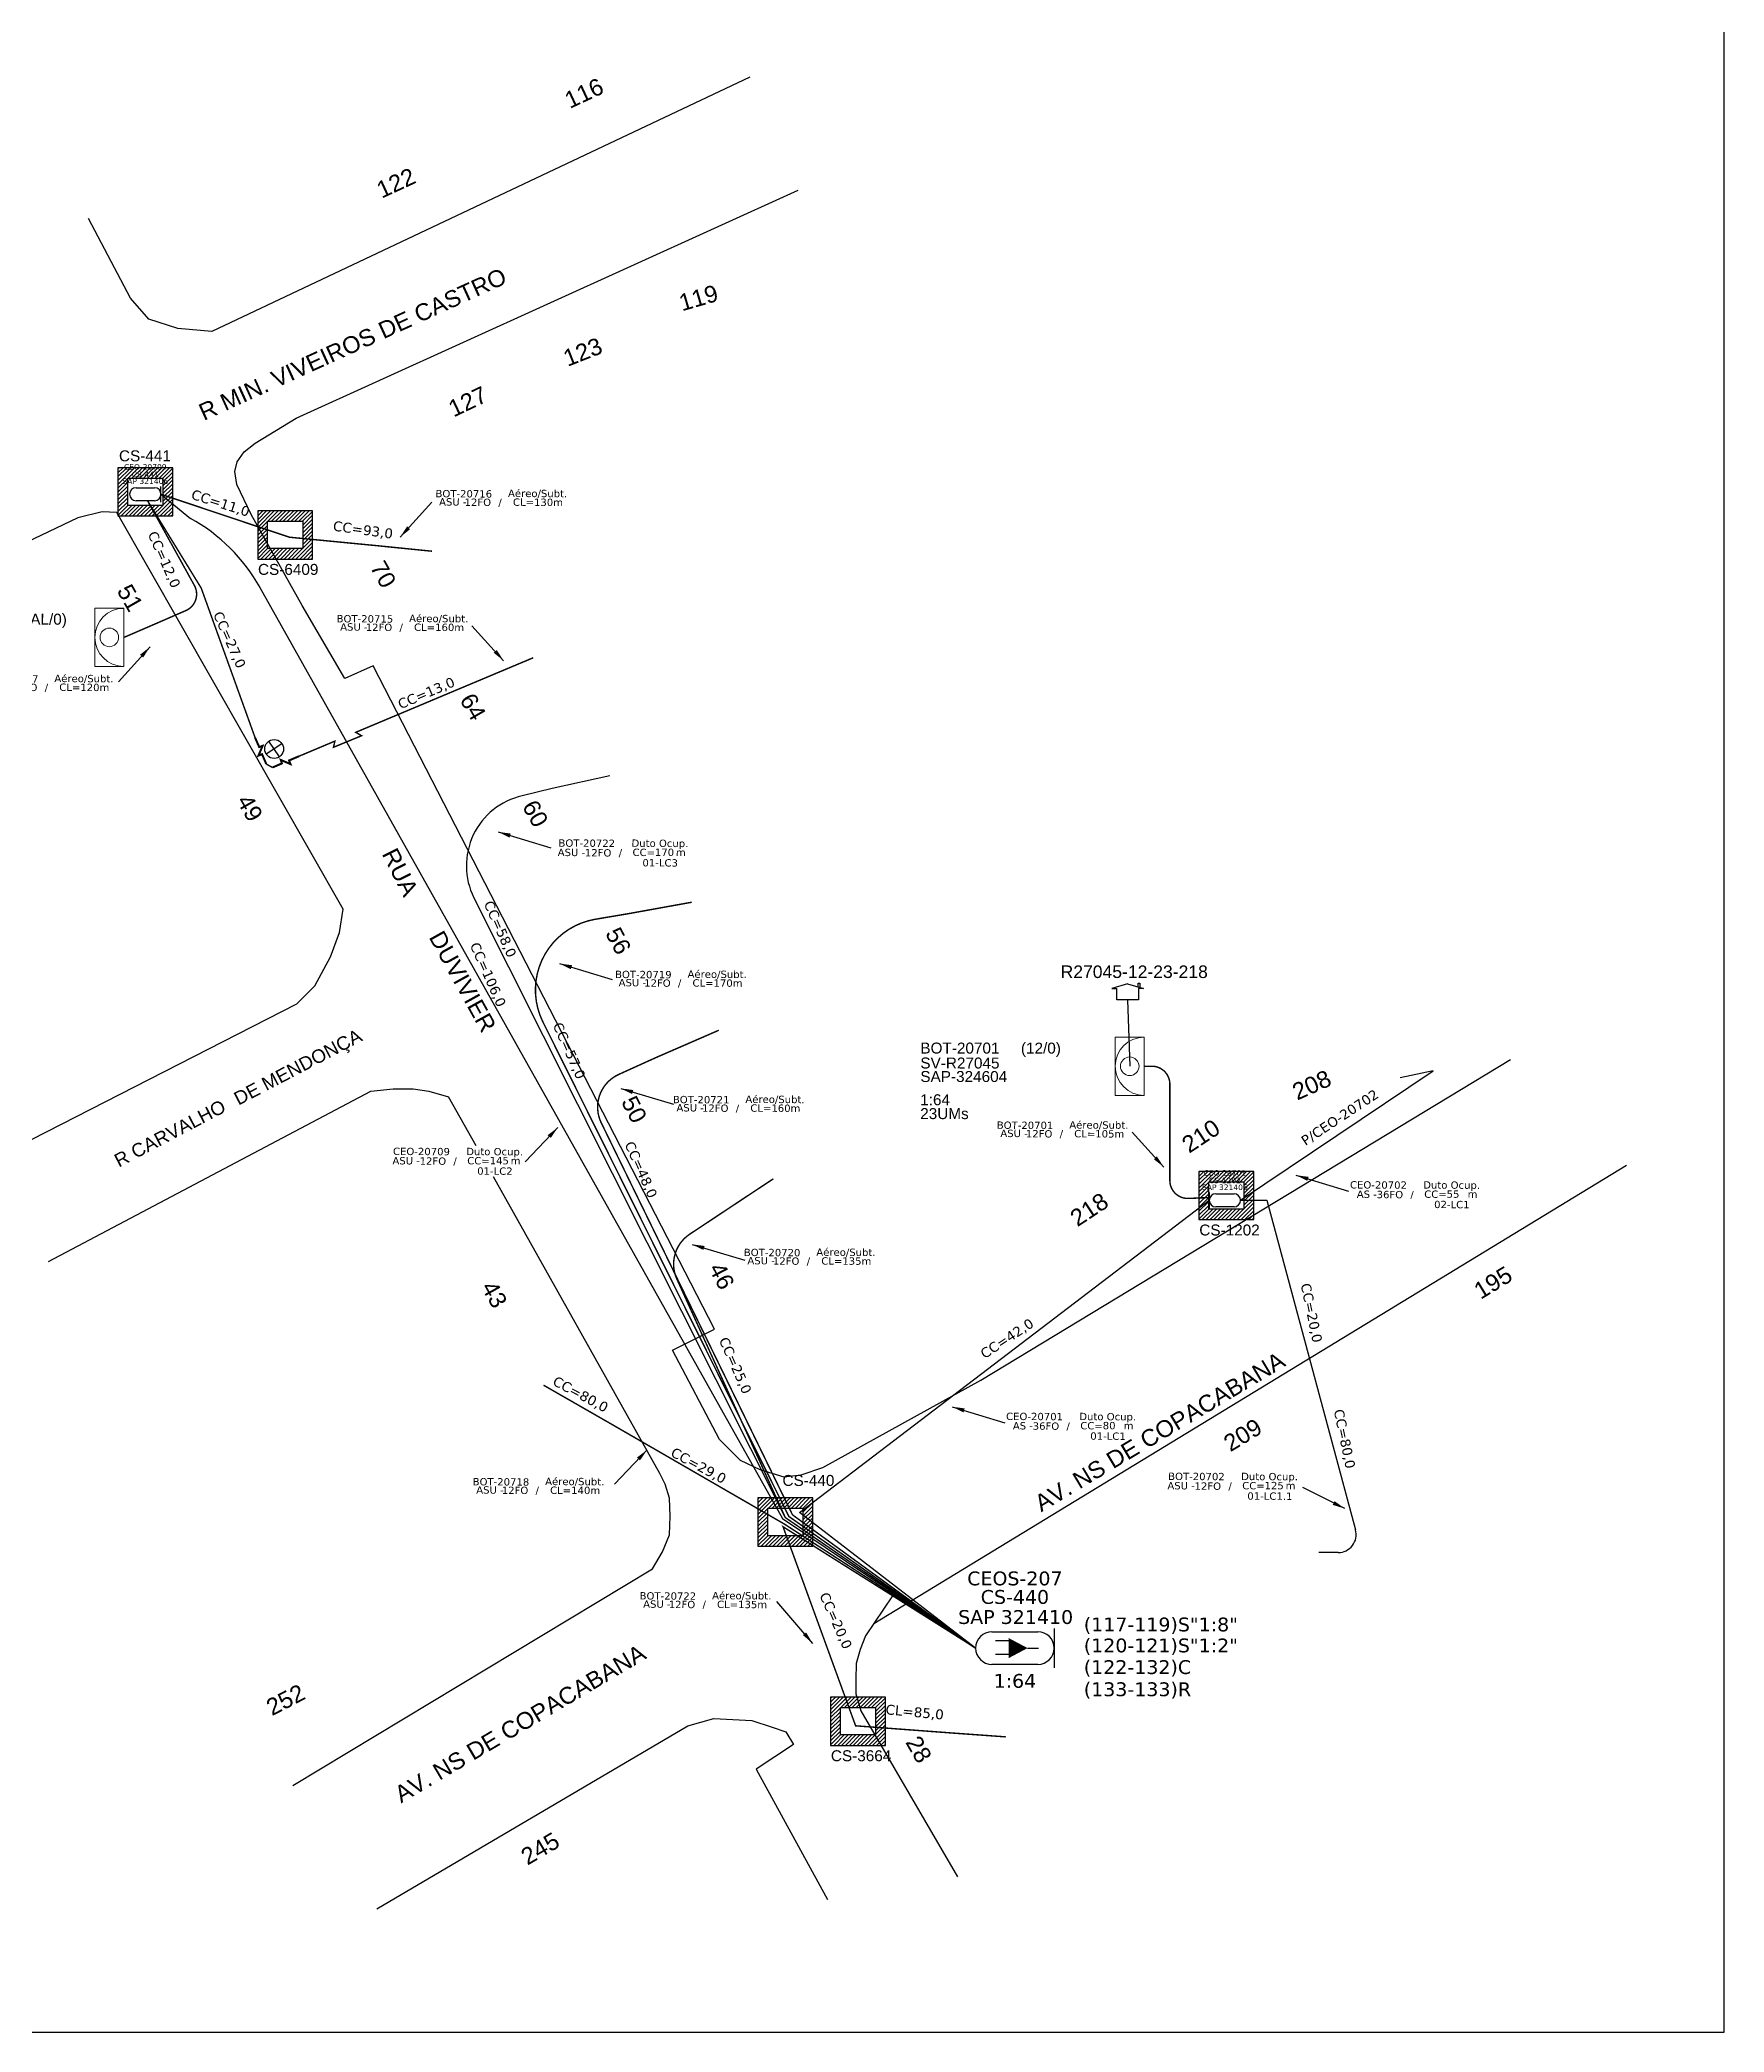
# Model space of a CAD drawing. Header units: inches. Extents: x 21510 to 26976, y 7127 to 12274.
# Drawn here: x 25598 to 25866.3, y 11680 to 11997.3 of the extents above; entities that cross this region are included whole.
import ezdxf
from ezdxf.enums import TextEntityAlignment as Align

# ---------------------------------------------------------------- set-up
doc = ezdxf.new("R2010")
doc.units = ezdxf.units.IN
doc.header["$LTSCALE"] = 0.5
doc.linetypes.add('DIVIDE2', pattern=[0.625, 0.25, -0.125, 0, -0.125, 0, -0.125])
for name, color, linetype in [('10.1-Caixas Subterrâneas', 5, 'Continuous'), ('20.4-CEOS', 1, 'Continuous'), ('20.5-CEO', 1, 'Continuous'), ('CAP a instalar', 1, 'Continuous'), ('celulas gpon', 7, 'Continuous'), ('label_cabos', 7, 'Continuous'), ('MUB', 252, 'Continuous'), ('NET-RETIRAR', 54, 'DIVIDE2'), ('Postes Existentes NA', 1, 'Continuous'), ('Subida Lateral', 5, 'Continuous'), ('surveys', 7, 'Continuous'), ('surveys legendas', 7, 'Continuous')]:
    doc.layers.add(name, color=color, linetype=linetype)
doc.layers.add("20.0-LEGENDA DOS CDO'S", color=1, linetype='Continuous', lineweight=0)
doc.layers.add('20.1-CDO_INTERIOR', color=1, linetype='Continuous', lineweight=0)
doc.styles.add('ARIAL', font='arial.ttf')
doc.styles.add('DIGICADE', font='arial.ttf')
doc.styles.add('ROMANS', font='arial.ttf')
doc.styles.add('siredit', font='verdana.ttf')
doc.linetypes.add('FENCELINE1', pattern='A,0.25,-0.1,[133,ltypeshp.shx,S=0.1,R=0,X=-0.1,Y=0],-0.1,1', length=1.45)
doc.dimstyles.new('CC', dxfattribs={"dimtxt": 1, "dimasz": 2, "dimexe": 0.18, "dimexo": 0.0625, "dimgap": 0.09, "dimtad": 0, "dimdec": 0, "dimrnd": 1, "dimzin": 0, "dimdsep": 46, "dimtxsty": 'siredit', "dimblk": 'NONE', "dimcen": 0, "dimse1": 1, "dimse2": 1, "dimsd1": 1, "dimsd2": 1, "dimclrt": 7, "dimadec": 0, "dimazin": 0, "dimtfac": 1, "dimtdec": 0, "dimtofl": 0, "dimtmove": 0, "dimatfit": 3, "dimfxl": 0, "dimtolj": 1, "dimtzin": 0, "dimarcsym": 0})

# ---------------------------------------------------------------- blocks, each defined once
blk = doc.blocks.new('*X3')
at = {"color": 0, "linetype": 'Continuous'}
for p, q in [((-1.25, 0.34099), (-0.49099, 1.1)), ((-1.25, 0.517767), (-0.667767, 1.1)), ((-1.25, 0.694544), (-0.844544, 1.1)), ((-1.25, 0.87132), (-1.02132, 1.1)), ((-1.25, 1.048097), (-1.198097, 1.1)), ((-0.789214, 0.625), (-0.314214, 1.1)), ((-0.612437, 0.625), (-0.137437, 1.1)), ((-0.43566, 0.625), (0.03934, 1.1)), ((-0.258883, 0.625), (0.216117, 1.1)), ((-0.082107, 0.625), (0.392893, 1.1)), ((0.09467, 0.625), (0.56967, 1.1)), ((0.271447, 0.625), (0.746447, 1.1)), ((0.448223, 0.625), (0.923223, 1.1)), ((0.625, 0.625), (1.1, 1.1)), ((0.801777, 0.625), (1.25, 1.073223)), ((-1.25, 0.164214), (-0.8035, 0.610714)), ((-1.25, -0.012563), (-0.8035, 0.433937)), ((-1.25, -0.18934), (-0.8035, 0.25716)), ((-1.25, -0.366117), (-0.8035, 0.080383)), ((0.8035, 0.449947), (1.25, 0.896447)), ((0.8035, 0.27317), (1.25, 0.71967)), ((0.8035, 0.096393), (1.25, 0.542893)), ((0.8035, -0.080383), (1.25, 0.366117)), ((0.8035, -0.25716), (1.25, 0.18934)), ((0.8035, -0.433937), (1.25, 0.012563)), ((-1.25, -0.542893), (-0.8035, -0.096393)), ((-1.25, -0.71967), (-0.8035, -0.27317)), ((-1.25, -0.896447), (-0.8035, -0.449947)), ((-1.25, -1.073223), (-0.801777, -0.625)), ((-1.1, -1.1), (-0.625, -0.625)), ((-0.923223, -1.1), (-0.448223, -0.625)), ((-0.746447, -1.1), (-0.271447, -0.625)), ((-0.56967, -1.1), (-0.09467, -0.625)), ((-0.392893, -1.1), (0.082107, -0.625)), ((-0.216117, -1.1), (0.258883, -0.625)), ((-0.03934, -1.1), (0.43566, -0.625)), ((0.137437, -1.1), (0.612437, -0.625)), ((0.314214, -1.1), (0.789214, -0.625)), ((0.49099, -1.1), (1.25, -0.34099)), ((0.667767, -1.1), (1.25, -0.517767)), ((0.8035, -0.610714), (1.25, -0.164214)), ((0.844544, -1.1), (1.25, -0.694544)), ((1.02132, -1.1), (1.25, -0.87132)), ((1.198097, -1.1), (1.25, -1.048097))]:
    blk.add_line(p, q, dxfattribs=at)
blk = doc.blocks.new('MANHOLE_MQ')
at = {"color": 0, "linetype": 'Continuous'}
for p, q in [((0.00000623, 0.00000569), (-0.00000627, 0.00000569)), ((-0.00000627, 0.00000569), (-0.00000627, -0.00000531)), ((0.00000623, -0.00000531), (0.00000623, 0.00000569)), ((-0.00000404, 0.00000331), (0.00000399, 0.00000331)), ((-0.00000404, -0.00000294), (-0.00000404, 0.00000331)), ((0.00000399, 0.00000331), (0.00000399, -0.00000294)), ((0.00000399, -0.00000294), (-0.00000404, -0.00000294)), ((0.00000399, -0.00000294), (0.00000399, -0.00000294)), ((-0.00000627, -0.00000531), (0.00000623, -0.00000531))]:
    blk.add_line(p, q, dxfattribs=at)
at = {"color": 0, "linetype": 'Continuous', "xscale": 5e-06, "yscale": 5e-06, "zscale": 1e-05}
blk.add_blockref('*X3', (-0.00000002, 0.00000019), dxfattribs=at)
blk = doc.blocks.new('CDOI_CT_ESQ')
at = {"layer": '20.1-CDO_INTERIOR', "color": 8, "lineweight": 18}
blk.add_lwpolyline([(4.92, -0.36), (4.92, 3.89), (7.04, 3.89), (7.05, -0.36)], close=True, dxfattribs=at)
blk.add_circle((5.98, 1.76), 0.68, dxfattribs=at)
blk.add_arc((7.04, 1.76), 2.12, 90.0531, 270.0531, dxfattribs=at)
at = {"layer": "20.0-LEGENDA DOS CDO'S", "color": 8, "style": 'ARIAL'}
for tag, p in [('CDO_N', (-9.3, 2.69)), ('SURVEY', (-9.3, 1.6)), ('SAP', (-9.3, 0.61)), ('1:XX', (-9.31, -1.08)), ('UMS', (-9.31, -2.09))]:
    blk.add_attdef(tag, p, '', height=0.8, rotation=359.9724, dxfattribs=at)
blk.add_attdef('FIBRAS_UTILIZADAS', text='', height=0.8, rotation=359.9724, dxfattribs=at).set_placement((-1.59, 2.69), align=Align.CENTER)
blk = doc.blocks.new('*U119')
at = {"color": 10}
for points in [[(41172, 12883), (40951, 13058)], [(40974, 12860), (41149, 13081)]]:
    blk.add_lwpolyline(points, dxfattribs=at)
blk.add_circle((41062, 12971), 141, dxfattribs=at)
blk = doc.blocks.new('Inst CB DT OCUP CFOA-SM-AS-80-TS-36')
at = {"layer": 'label_cabos', "color": 0, "style": 'siredit'}
for tag, flags, p in [('ID_ATIVIDADE', 3, (1.31, 2.67)), ('FATOR', 1, (11.56, 2.55))]:
    blk.add_attdef(tag, text='', height=1, rotation=359.69, dxfattribs=dict(at, flags=flags)).set_placement(p, align=Align.MIDDLE_CENTER)
for tag, p in [('TIPO_CABO', (1.76, 0)), ('DESTINO_CABO', (3.13, 1.26)), ('CABO', (4.69, -0.05)), ('/', (7.71, -0.05)), ('LANCE', (10.91, 0)), ('TIPO_CABO', (13.11, 1.24)), ('UND', (15.96, 0)), ('FID', (13.15, -1.41))]:
    blk.add_attdef(tag, text='', height=1, rotation=359.69, dxfattribs=at).set_placement(p, align=Align.MIDDLE_CENTER)
blk.add_attdef('QTDE', (12.43, -0.47), '', height=1, rotation=359.69, dxfattribs=at)
blk = doc.blocks.new('_None')
blk = doc.blocks.new('LEGENDA DOS CABOS')
at = {"layer": 'label_cabos', "color": 0, "style": 'siredit'}
for tag, p in [('TIPO_CABO', (2.74, 0.52)), ('ID', (4.24, 1.63)), ('CABO', (6.16, 0.47)), ('/', (9.19, 0.47)), ('METROS', (14.36, 0.47)), ('XX', (14.31, 1.67))]:
    blk.add_attdef(tag, text='', height=1, rotation=359.69, dxfattribs=at).set_placement(p, align=Align.MIDDLE_CENTER)
blk = doc.blocks.new('Inst CB DT OCUP CFOA-SM-ASU-120-S-12')
at = {"layer": 'label_cabos', "color": 0, "style": 'siredit'}
for tag, flags, p in [('ID_ATIVIDADE', 3, (1.31, 2.67)), ('FATOR', 1, (11.56, 2.55))]:
    blk.add_attdef(tag, text='', height=1, rotation=359.69, dxfattribs=dict(at, flags=flags)).set_placement(p, align=Align.MIDDLE_CENTER)
for tag, p in [('TIPO_CABO', (1.26, 0)), ('DESTINO_CABO', (3.13, 1.26)), ('CABO', (4.69, -0.05)), ('/', (7.71, -0.05)), ('LANCE', (10.91, 0)), ('TIPO_CABO', (13.11, 1.24)), ('UND', (15.96, 0)), ('FID', (13.15, -1.41))]:
    blk.add_attdef(tag, text='', height=1, rotation=359.69, dxfattribs=at).set_placement(p, align=Align.MIDDLE_CENTER)
blk.add_attdef('QTDE', (12.43, -0.47), '', height=1, rotation=359.69, dxfattribs=at)
blk = doc.blocks.new('SURVEY_SURVEY')
for p, q in [((-0.000013, 0.0000127), (-0.0000255, 0.000009)), ((-0.0000255, 0.000009), (-0.0000216, 0.000009)), ((-0.0000216, 0), (-0.0000216, 0.000009)), ((-0.000013, 0.0000127), (-0.0000004, 0.000009)), ((-0.0000045, 0.0000132), (-0.0000032, 0.0000132)), ((-0.0000045, 0.0000103), (-0.0000045, 0.0000132)), ((-0.0000004, 0.000009), (-0.0000043, 0.000009)), ((-0.0000043, 0.000009), (-0.0000043, 0)), ((-0.0000032, 0.0000132), (-0.0000032, 0.0000099)), ((-0.0000043, 0), (-0.0000216, 0))]:
    blk.add_line(p, q)

msp = doc.modelspace()

# ---------------------------------------------------------------- linework, layer by layer
msp.add_lwpolyline([(25027.69, 11679.98), (25866.25, 11679.98), (25866.25, 12273.98), (25027.69, 12273.98), (25027.69, 11679.98)])
at = {"layer": '20.1-CDO_INTERIOR', "lineweight": 18, "elevation": 182.84}
msp.add_lwpolyline([(25769.26, 11829.18), (25769.25, 11838.46), (25773.89, 11838.46), (25773.89, 11829.19)], close=True, dxfattribs=at)
at = {"layer": '20.1-CDO_INTERIOR', "lineweight": 18}
msp.add_circle((25771.57, 11833.82, 182.84), 1.48, dxfattribs=at)
msp.add_arc((25773.89, 11833.83, 182.84), 4.64, 90.0531, 270.0531, dxfattribs=at)
at = {"layer": '20.4-CEOS', "color": 0}
for p, q in [((25749.63, 11743.75, 182.84), (25756.93, 11743.75, 182.84)), ((25756.93, 11738.54, 182.84), (25749.63, 11738.54, 182.84))]:
    msp.add_line(p, q, dxfattribs=at)
at = {"layer": '20.4-CEOS', "color": 0, "elevation": 182.84}
for points in [[(25752.42, 11742.28), (25750.2, 11742.28)], [(25759.53, 11744.28), (25759.53, 11738.01)], [(25752.42, 11740.11), (25750.2, 11740.11)], [(25755.3, 11741.15), (25757.05, 11741.15)]]:
    msp.add_lwpolyline(points, dxfattribs=at)
msp.add_lwpolyline([(25755.3, 11741.15, 0, 3.21, 0), (25752.28, 11741.15, 3.21, 3.21, 0)], format="xyseb", dxfattribs=at)
at = {"layer": '20.4-CEOS', "color": 0}
for centre, start, end in [((25749.63, 11741.15, 182.84), 90, 270), ((25756.93, 11741.15, 182.84), 270, 90)]:
    msp.add_arc(centre, 2.6, start, end, dxfattribs=at)
at = {"layer": '20.5-CEO', "color": 0}
for p, q in [((25613.32, 11925.97, 182.84), (25616.23, 11925.97, 182.84)), ((25616.23, 11923.9, 182.84), (25613.32, 11923.9, 182.84))]:
    msp.add_line(p, q, dxfattribs=at)
at = {"layer": '20.5-CEO', "color": 5}
for p, q in [((25785.28, 11813.51, 182.84), (25788.18, 11813.51, 182.84)), ((25788.18, 11811.44, 182.84), (25785.28, 11811.44, 182.84))]:
    msp.add_line(p, q, dxfattribs=at)
at = {"layer": '20.5-CEO', "color": 0, "elevation": 182.84}
msp.add_lwpolyline([(25617.27, 11923.68), (25617.27, 11926.18)], dxfattribs=at)
at = {"layer": '20.5-CEO', "color": 5, "elevation": 182.84}
msp.add_lwpolyline([(25784.24, 11813.72), (25784.24, 11811.22)], dxfattribs=at)
at = {"layer": '20.5-CEO', "color": 0}
for centre, start, end in [((25613.32, 11924.93, 182.84), 90, 270), ((25616.23, 11924.93, 182.84), 270, 90)]:
    msp.add_arc(centre, 1.04, start, end, dxfattribs=at)
at = {"layer": '20.5-CEO', "color": 5}
for centre, start, end in [((25785.28, 11812.47, 182.84), 90, 270), ((25788.18, 11812.47, 182.84), 270, 90)]:
    msp.add_arc(centre, 1.04, start, end, dxfattribs=at)
at = {"layer": 'CAP a instalar', "color": 0, "linetype": 'FENCELINE1', "ltscale": 15}
for p, q in [((25617.27, 11924.93, 182.84), (25621.98, 11921.08, 182.84)), ((25633.04, 11910.08, 182.84), (25716.29, 11761.77, 182.84)), ((25679.57, 11878.06, 182.84), (25674.82, 11876.91, 182.84)), ((25688.78, 11880.06, 182.84), (25679.57, 11878.06, 182.84)), ((25667.11, 11860.67, 182.84), (25716.71, 11761.94, 182.84)), ((25789.22, 11812.47, 182.84), (25819.9, 11833.11, 182.84)), ((25819.9, 11833.11, 182.84), (25814.64, 11831.99, 182.84)), ((25718.97, 11762.73, 182.84), (25784.24, 11812.47, 182.84)), ((25789.22, 11812.47, 182.84), (25793.41, 11812.47, 182.84)), ((25793.41, 11812.47, 182.84), (25803.77, 11774.02, 182.84)), ((25803.77, 11774.02, 182.84), (25807.54, 11759.97, 182.84)), ((25716.29, 11761.77, 182.84), (25747.03, 11741.15, 182.84)), ((25747.03, 11741.15, 182.84), (25718.97, 11762.73, 182.84)), ((25804.79, 11756.37, 182.84), (25801.71, 11756.36, 182.84))]:
    msp.add_line(p, q, dxfattribs=at)
at = {"layer": 'CAP a instalar', "color": 9, "linetype": 'FENCELINE1', "ltscale": 15, "const_width": 0.229, "elevation": 182.84}
msp.add_lwpolyline([(25615.13, 11923.9), (25622.59, 11910.4, -0.442796), (25621.22, 11906.4), (25615.22, 11903.79)], format="xyb", dxfattribs=at)
for points in [[(25615.13, 11923.9), (25623.68, 11909.98), (25632.25, 11886.18)], [(25617.27, 11924.93), (25637.73, 11918.09), (25651.38, 11916.77)], [(25651.38, 11916.77), (25660.42, 11915.86)], [(25615.22, 11903.79), (25611.37, 11902.13)], [(25634.04, 11881.96), (25635.02, 11881.41)], [(25701.81, 11859.95), (25691.85, 11858.15)], [(25706.12, 11839.56), (25696.07, 11835.19)], [(25707.71, 11811.2), (25714.81, 11815.9)], [(25688.34, 11777.21), (25678.21, 11783.02)], [(25747.03, 11741.15), (25716.59, 11760.89), (25687.93, 11777.45)], [(25743.47, 11727.61), (25751.83, 11727.01)]]:
    msp.add_lwpolyline(points, dxfattribs=at)
at = {"layer": 'CAP a instalar', "color": 9, "linetype": 'FENCELINE1', "ltscale": 15, "elevation": 182.84}
for points in [[(25639.24, 11883.2, 0.229, 0.229, 0), (25644.97, 11885.61, 0.229, 0.229, 0), (25644.74, 11884.63, 0.229, 0.229, 0), (25649.22, 11886.47, 0.229, 0.229, 0), (25648.29, 11887.01, 0.229, 0.229, 0), (25676.56, 11898.89, 0.229, 0.229, 0)], [(25691.85, 11858.15, 0.229, 0.229, 0), (25686.35, 11857.22, 0.229, 0.229, 0.497551), (25678.05, 11840.99, 0.229, 0.229, 0), (25717.29, 11762.11, 0.229, 0.229, 0), (25747.03, 11741.15, 0.229, 0.229, 0)], [(25696.07, 11835.19, 0.229, 0.229, 0), (25690.22, 11832.54, 0.229, 0.229, 0.418685), (25687.34, 11824.93, 0.229, 0.229, 0), (25717.86, 11762.37, 0.229, 0.229, 0), (25747.03, 11741.15, 0.229, 0.229, 0)], [(25707.71, 11811.2, 0.229, 0.229, 0), (25701.48, 11807.07, 0.229, 0.229, 0.366099), (25699.41, 11799.99, 0.229, 0.229, 0), (25716.71, 11761.94, 0.229, 0.229, 0), (25747.03, 11741.15, 0.229, 0.229, 0)], [(25747.03, 11741.15, 0.229, 0.229, 0), (25716.35, 11760.48, 0.229, 0.229, 0), (25727.91, 11728.77, 0.229, 0.229, 0), (25743.47, 11727.61, 0.229, 0.229, 0)]]:
    msp.add_lwpolyline(points, format="xyseb", dxfattribs=at)
at = {"layer": 'CAP a instalar', "color": 1, "linetype": 'FENCELINE1', "ltscale": 6, "const_width": 0.229, "elevation": 182.84}
for points in [[(25773.89, 11833.83), (25775.1, 11833.83, -0.414214), (25777.96, 11830.97), (25777.96, 11819)], [(25777.96, 11819), (25777.96, 11815.63, 0.426232), (25780.93, 11812.77), (25784.16, 11812.91)]]:
    msp.add_lwpolyline(points, format="xyb", dxfattribs=at)
at = {"layer": 'CAP a instalar', "color": 0, "linetype": 'FENCELINE1', "ltscale": 15}
for centre, radius, start, end in [((25608.13, 11896.1, 182.84), 28.57, 29.3076, 60.9941), ((25677.34, 11865.76, 182.84), 11.43, 102.7408, 206.465), ((25804.78, 11759.23, 182.84), 2.86, 270.137, 15.0602)]:
    msp.add_arc(centre, radius, start, end, dxfattribs=at)
at = {"layer": 'MUB', "elevation": 255.96}
for points in [[(25711.04, 11991.37), (25625.37, 11950.85), (25619.95, 11951.32), (25615.32, 11952.82), (25612.41, 11956.16), (25605.75, 11968.84)], [(25706.21, 11774.38), (25698.74, 11788.59), (25705.43, 11791.95), (25651.07, 11897.59), (25646.57, 11895.58), (25639.77, 11907.22), (25631.61, 11921.72), (25629.34, 11926.49), (25629.01, 11928.55), (25629.39, 11930.08), (25630.53, 11931.71), (25632.28, 11933.07), (25638.81, 11937.07), (25718.78, 11973.37)], [(25646.3, 11858.85), (25610.26, 11922.04), (25607.9, 11922.13), (25604.02, 11921.18), (25567.72, 11903.86)], [(25706.21, 11774.38), (25709.54, 11771.09), (25712.63, 11769.59), (25716.47, 11768.44), (25719.23, 11768.75), (25722.69, 11769.91), (25747.86, 11783.85), (25832.2, 11834.88)], [(25667.46, 11821.15), (25663.06, 11828.98)], [(25730.83, 11745.06), (25850.69, 11818.09)], [(25638.29, 11719.27), (25695.58, 11753.77), (25697.17, 11756.49), (25698.28, 11759.2), (25698.37, 11762.17), (25698.29, 11765.01), (25697.58, 11767.25), (25696.72, 11768.98), (25670.22, 11816.23)], [(25733.81, 11749.48), (25729.49, 11743.08), (25728.61, 11740.94), (25728, 11738.68), (25727.93, 11736.15), (25727.97, 11733.84), (25728.72, 11731.18), (25744.13, 11704.7)], [(25651.63, 11699.64), (25701.21, 11728.75), (25705.35, 11729.91)], [(25705.35, 11729.91), (25711.38, 11729.64), (25714.63, 11728.58), (25716.81, 11727.82), (25718.01, 11725.78), (25712.08, 11721.85), (25723.44, 11701.12)]]:
    msp.add_lwpolyline(points, dxfattribs=at)
at = {"layer": 'MUB'}
for points in [[(25594.34, 11820.99), (25638.93, 11843.77), (25641.78, 11846.61), (25644.26, 11851.24), (25645.69, 11855.15), (25646.3, 11858.85)], [(25599.36, 11802.73), (25650.68, 11829.88), (25654.23, 11830.24), (25657.43, 11830.24), (25659.94, 11829.88), (25663.06, 11828.98)]]:
    msp.add_lwpolyline(points, dxfattribs=at)
at = {"layer": 'NET-RETIRAR', "color": 4, "linetype": 'Continuous', "elevation": 182.84}
msp.add_lwpolyline([(25771.23, 11844.43), (25771.57, 11833.82)], dxfattribs=at)
at = {"layer": 'Subida Lateral', "color": 5, "const_width": 0.322, "elevation": 182.84}
for points in [[(25632.25, 11886.18), (25632.91, 11884.67), (25633.46, 11884.86), (25632.79, 11883.3), (25633.37, 11883.53), (25634.04, 11881.96)], [(25635.02, 11881.41), (25636.53, 11882.06), (25636.34, 11882.62), (25637.9, 11881.95), (25637.67, 11882.53), (25639.24, 11883.2)]]:
    msp.add_lwpolyline(points, dxfattribs=at)

# ---------------------------------------------------------------- block references
at = {"layer": '10.1-Caixas Subterrâneas', "color": 30, "xscale": 697996.8589359042, "yscale": 697996.8589359042, "zscale": 697996.8589359042, "rotation": 180.0000000000627}
for p in [(25614.77, 11925.45, 182.84), (25637.02, 11918.59, 182.84), (25786.95, 11813.37, 182.84), (25716.7, 11761.36, 182.84), (25728.27, 11729.63, 182.84)]:
    msp.add_blockref('MANHOLE_MQ', p, dxfattribs=at)
at = {"layer": '20.1-CDO_INTERIOR', "xscale": 2.182689255807444, "yscale": 2.182689255807444, "zscale": 2.182689255807444}
msp.add_blockref('CDOI_CT_ESQ', (25595.99, 11898.29, 182.84), dxfattribs=at).add_auto_attribs({'CDO_N': 'BOT-20717', 'FIBRAS_UTILIZADAS': '        (PARCIAL/0)', 'SURVEY': 'SV-XXXXXX', 'SAP': 'SAP', '1:XX': '1:64', 'UMS': '23UMs'})
at = {"layer": 'label_cabos', "color": 0, "lineweight": 0, "xscale": 1.167519197874405, "yscale": 1.167519197874405, "zscale": 1.167519197874405}
for p, values in [((25660.55, 11923.11, 182.84), {'ID': 'BOT-20716', 'CABO': '12FO', 'METROS': 'CL=130m', 'XX': 'Aéreo/Subt.', '/': '/', 'TIPO_CABO': 'ASU -'}), ((25644.8, 11903.19, 182.84), {'ID': 'BOT-20715', 'CABO': '12FO', 'METROS': 'CL=160m', 'XX': 'Aéreo/Subt.', '/': '/', 'TIPO_CABO': 'ASU -'}), ((25588.29, 11893.63, 182.84), {'ID': 'BOT-20717', 'CABO': '12FO', 'METROS': 'CL=120m', 'XX': 'Aéreo/Subt.', '/': '/', 'TIPO_CABO': 'ASU -'}), ((25689.15, 11846.53, 182.84), {'ID': 'BOT-20719', 'CABO': '12FO', 'METROS': 'CL=170m', 'XX': 'Aéreo/Subt.', '/': '/', 'TIPO_CABO': 'ASU -'}), ((25698.36, 11826.6, 182.84), {'ID': 'BOT-20721', 'CABO': '12FO', 'METROS': 'CL=160m', 'XX': 'Aéreo/Subt.', '/': '/', 'TIPO_CABO': 'ASU -'}), ((25749.95, 11822.52, 182.84), {'ID': 'BOT-20701', 'CABO': '12FO', 'METROS': 'CL=105m', 'XX': 'Aéreo/Subt.', '/': '/', 'TIPO_CABO': 'ASU -'}), ((25709.66, 11802.25, 182.84), {'ID': 'BOT-20720', 'CABO': '12FO', 'METROS': 'CL=135m', 'XX': 'Aéreo/Subt.', '/': '/', 'TIPO_CABO': 'ASU -'}), ((25666.47, 11765.73, 182.84), {'ID': 'BOT-20718', 'CABO': '12FO', 'METROS': 'CL=140m', 'XX': 'Aéreo/Subt.', '/': '/', 'TIPO_CABO': 'ASU -'}), ((25693.06, 11747.55, 182.84), {'ID': 'BOT-20722', 'CABO': '12FO', 'METROS': 'CL=135m', 'XX': 'Aéreo/Subt.', '/': '/', 'TIPO_CABO': 'ASU -'})]:
    msp.add_blockref('LEGENDA DOS CABOS', p, dxfattribs=at).add_auto_attribs(values)
at = {"layer": 'label_cabos', "color": 0, "lineweight": 0}
ref = msp.add_blockref('Inst CB DT OCUP CFOA-SM-ASU-120-S-12', (25681.43, 11867.88, 182.84), dxfattribs=dict(at, xscale=1.167519197874405, yscale=1.167519197874405, zscale=1.167519197874405))
ref.add_attrib('DESTINO_CABO', 'BOT-20722', dxfattribs={"color": 0, "height": 1.168, "rotation": 359.69, "style": 'siredit'}).set_placement((25685.09, 11869.36, 182.84), align=Align.MIDDLE_CENTER)
ref.add_attrib('CABO', '12FO', dxfattribs={"color": 0, "height": 1.168, "rotation": 359.69, "style": 'siredit'}).set_placement((25686.9, 11867.82, 182.84), align=Align.MIDDLE_CENTER)
ref.add_attrib('TIPO_CABO', 'Duto Ocup.', dxfattribs={"color": 0, "height": 1.168, "rotation": 359.69, "style": 'siredit'}).set_placement((25696.74, 11869.34, 182.84), align=Align.MIDDLE_CENTER)
ref.add_attrib('/', '/', dxfattribs={"color": 0, "height": 1.17, "rotation": 359.69, "style": 'siredit'}).set_placement((25690.44, 11867.82, 182.84), align=Align.MIDDLE_CENTER)
ref.add_attrib('TIPO_CABO', 'ASU - ', dxfattribs={"color": 0, "height": 1.168, "rotation": 359.69, "style": 'siredit'}).set_placement((25682.9, 11867.88, 182.84), align=Align.MIDDLE_CENTER)
ref.add_attrib('FID', '01-LC3', dxfattribs={"color": 0, "height": 1.168, "rotation": 359.69, "style": 'siredit'}).set_placement((25696.78, 11866.23, 182.84), align=Align.MIDDLE_CENTER)
ref.add_attrib('LANCE', 'CC=', dxfattribs={"color": 0, "height": 1.168, "rotation": 359.69, "style": 'siredit'}).set_placement((25694.17, 11867.89, 182.84), align=Align.MIDDLE_CENTER)
ref.add_attrib('QTDE', '170', (25695.94, 11867.33, 182.84), dxfattribs={"color": 0, "height": 1.168, "rotation": 359.69, "style": 'siredit'})
ref.add_attrib('UND', 'm', dxfattribs={"color": 0, "height": 1.17, "rotation": 359.69, "style": 'siredit'}).set_placement((25700.07, 11867.89, 182.84), align=Align.MIDDLE_CENTER)
ref = msp.add_blockref('Inst CB DT OCUP CFOA-SM-ASU-120-S-12', (25655.11, 11818.78, 255.96), dxfattribs=dict(at, xscale=1.167519197874405, yscale=1.167519197874405, zscale=1.167519197874405))
ref.add_attrib('DESTINO_CABO', 'CEO-20709', dxfattribs={"color": 0, "height": 1.168, "rotation": 359.69, "style": 'siredit'}).set_placement((25658.76, 11820.25, 255.96), align=Align.MIDDLE_CENTER)
ref.add_attrib('CABO', '12FO', dxfattribs={"color": 0, "height": 1.168, "rotation": 359.69, "style": 'siredit'}).set_placement((25660.58, 11818.72, 255.96), align=Align.MIDDLE_CENTER)
ref.add_attrib('TIPO_CABO', 'Duto Ocup.', dxfattribs={"color": 0, "height": 1.168, "rotation": 359.69, "style": 'siredit'}).set_placement((25670.41, 11820.23, 255.96), align=Align.MIDDLE_CENTER)
ref.add_attrib('/', '/', dxfattribs={"color": 0, "height": 1.17, "rotation": 359.69, "style": 'siredit'}).set_placement((25664.11, 11818.72, 255.96), align=Align.MIDDLE_CENTER)
ref.add_attrib('TIPO_CABO', 'ASU - ', dxfattribs={"color": 0, "height": 1.168, "rotation": 359.69, "style": 'siredit'}).set_placement((25656.58, 11818.77, 255.96), align=Align.MIDDLE_CENTER)
ref.add_attrib('FID', '01-LC2', dxfattribs={"color": 0, "height": 1.168, "rotation": 359.69, "style": 'siredit'}).set_placement((25670.46, 11817.13, 255.96), align=Align.MIDDLE_CENTER)
ref.add_attrib('LANCE', 'CC=', dxfattribs={"color": 0, "height": 1.168, "rotation": 359.69, "style": 'siredit'}).set_placement((25667.84, 11818.78, 255.96), align=Align.MIDDLE_CENTER)
ref.add_attrib('QTDE', '145', (25669.62, 11818.22, 255.96), dxfattribs={"color": 0, "height": 1.168, "rotation": 359.69, "style": 'siredit'})
ref.add_attrib('UND', 'm', dxfattribs={"color": 0, "height": 1.17, "rotation": 359.69, "style": 'siredit'}).set_placement((25673.75, 11818.78, 255.96), align=Align.MIDDLE_CENTER)
ref = msp.add_blockref('Inst CB DT OCUP CFOA-SM-AS-80-TS-36', (25807.53, 11813.45, 182.84), dxfattribs=dict(at, xscale=1.167519197874405, yscale=1.167519197874405, zscale=1.167519197874405))
ref.add_attrib('DESTINO_CABO', 'CEO-20702', dxfattribs={"color": 0, "height": 1.168, "rotation": 359.69, "style": 'siredit'}).set_placement((25811.19, 11814.92, 182.84), align=Align.MIDDLE_CENTER)
ref.add_attrib('CABO', '36FO', dxfattribs={"color": 0, "height": 1.168, "rotation": 359.69, "style": 'siredit'}).set_placement((25813.01, 11813.39, 182.84), align=Align.MIDDLE_CENTER)
ref.add_attrib('TIPO_CABO', 'Duto Ocup.', dxfattribs={"color": 0, "height": 1.168, "rotation": 359.69, "style": 'siredit'}).set_placement((25822.84, 11814.9, 182.84), align=Align.MIDDLE_CENTER)
ref.add_attrib('/', '/', dxfattribs={"color": 0, "height": 1.17, "rotation": 359.69, "style": 'siredit'}).set_placement((25816.54, 11813.39, 182.84), align=Align.MIDDLE_CENTER)
ref.add_attrib('TIPO_CABO', 'AS - ', dxfattribs={"color": 0, "height": 1.168, "rotation": 359.69, "style": 'siredit'}).set_placement((25809.59, 11813.44, 182.84), align=Align.MIDDLE_CENTER)
ref.add_attrib('FID', '02-LC1', dxfattribs={"color": 0, "height": 1.168, "rotation": 359.69, "style": 'siredit'}).set_placement((25822.88, 11811.8, 182.84), align=Align.MIDDLE_CENTER)
ref.add_attrib('LANCE', 'CC=', dxfattribs={"color": 0, "height": 1.168, "rotation": 359.69, "style": 'siredit'}).set_placement((25820.27, 11813.45, 182.84), align=Align.MIDDLE_CENTER)
ref.add_attrib('QTDE', '55', (25822.05, 11812.89, 182.84), dxfattribs={"color": 0, "height": 1.168, "rotation": 359.69, "style": 'siredit'})
ref.add_attrib('UND', 'm', dxfattribs={"color": 0, "height": 1.17, "rotation": 359.69, "style": 'siredit'}).set_placement((25826.17, 11813.45, 182.84), align=Align.MIDDLE_CENTER)
ref = msp.add_blockref('Inst CB DT OCUP CFOA-SM-AS-80-TS-36', (25752.76, 11776.57, 182.84), dxfattribs=dict(at, xscale=1.167519197874405, yscale=1.167519197874405, zscale=1.167519197874405))
ref.add_attrib('DESTINO_CABO', 'CEO-20701', dxfattribs={"color": 0, "height": 1.168, "rotation": 359.69, "style": 'siredit'}).set_placement((25756.41, 11778.04, 182.84), align=Align.MIDDLE_CENTER)
ref.add_attrib('CABO', '36FO', dxfattribs={"color": 0, "height": 1.168, "rotation": 359.69, "style": 'siredit'}).set_placement((25758.23, 11776.51, 182.84), align=Align.MIDDLE_CENTER)
ref.add_attrib('TIPO_CABO', 'Duto Ocup.', dxfattribs={"color": 0, "height": 1.168, "rotation": 359.69, "style": 'siredit'}).set_placement((25768.06, 11778.02, 182.84), align=Align.MIDDLE_CENTER)
ref.add_attrib('/', '/', dxfattribs={"color": 0, "height": 1.17, "rotation": 359.69, "style": 'siredit'}).set_placement((25761.76, 11776.51, 182.84), align=Align.MIDDLE_CENTER)
ref.add_attrib('TIPO_CABO', 'AS - ', dxfattribs={"color": 0, "height": 1.168, "rotation": 359.69, "style": 'siredit'}).set_placement((25754.81, 11776.56, 182.84), align=Align.MIDDLE_CENTER)
ref.add_attrib('FID', '01-LC1', dxfattribs={"color": 0, "height": 1.168, "rotation": 359.69, "style": 'siredit'}).set_placement((25768.11, 11774.91, 182.84), align=Align.MIDDLE_CENTER)
ref.add_attrib('LANCE', 'CC=', dxfattribs={"color": 0, "height": 1.168, "rotation": 359.69, "style": 'siredit'}).set_placement((25765.49, 11776.57, 182.84), align=Align.MIDDLE_CENTER)
ref.add_attrib('QTDE', '80', (25767.27, 11776.01, 182.84), dxfattribs={"color": 0, "height": 1.168, "rotation": 359.69, "style": 'siredit'})
ref.add_attrib('UND', 'm', dxfattribs={"color": 0, "height": 1.17, "rotation": 359.69, "style": 'siredit'}).set_placement((25771.39, 11776.57, 182.84), align=Align.MIDDLE_CENTER)
ref = msp.add_blockref('Inst CB DT OCUP CFOA-SM-ASU-120-S-12', (25778.54, 11767.02, 182.84), dxfattribs=dict(at, xscale=1.167519197874405, yscale=1.167519197874405, zscale=1.167519197874405))
ref.add_attrib('DESTINO_CABO', 'BOT-20702', dxfattribs={"color": 0, "height": 1.168, "rotation": 359.69, "style": 'siredit'}).set_placement((25782.2, 11768.49, 182.84), align=Align.MIDDLE_CENTER)
ref.add_attrib('CABO', '12FO', dxfattribs={"color": 0, "height": 1.168, "rotation": 359.69, "style": 'siredit'}).set_placement((25784.01, 11766.95, 182.84), align=Align.MIDDLE_CENTER)
ref.add_attrib('TIPO_CABO', 'Duto Ocup.', dxfattribs={"color": 0, "height": 1.168, "rotation": 359.69, "style": 'siredit'}).set_placement((25793.84, 11768.47, 182.84), align=Align.MIDDLE_CENTER)
ref.add_attrib('/', '/', dxfattribs={"color": 0, "height": 1.17, "rotation": 359.69, "style": 'siredit'}).set_placement((25787.55, 11766.95, 182.84), align=Align.MIDDLE_CENTER)
ref.add_attrib('TIPO_CABO', 'ASU - ', dxfattribs={"color": 0, "height": 1.168, "rotation": 359.69, "style": 'siredit'}).set_placement((25780.01, 11767.01, 182.84), align=Align.MIDDLE_CENTER)
ref.add_attrib('FID', '01-LC1.1', dxfattribs={"color": 0, "height": 1.168, "rotation": 359.69, "style": 'siredit'}).set_placement((25793.89, 11765.36, 182.84), align=Align.MIDDLE_CENTER)
ref.add_attrib('LANCE', 'CC=', dxfattribs={"color": 0, "height": 1.168, "rotation": 359.69, "style": 'siredit'}).set_placement((25791.28, 11767.02, 182.84), align=Align.MIDDLE_CENTER)
ref.add_attrib('QTDE', '125', (25793.05, 11766.46, 182.84), dxfattribs={"color": 0, "height": 1.168, "rotation": 359.69, "style": 'siredit'})
ref.add_attrib('UND', 'm', dxfattribs={"color": 0, "height": 1.17, "rotation": 359.69, "style": 'siredit'}).set_placement((25797.18, 11767.02, 182.84), align=Align.MIDDLE_CENTER)
at = {"layer": 'Postes Existentes NA', "xscale": 0.01064565149911638, "yscale": 0.01064565149911638, "zscale": 0.01064565149911638, "rotation": 72.17959208465585}
msp.add_blockref('*U119', (25632.97, 11425.94, 182.84), dxfattribs=at)
at = {"layer": 'surveys', "color": 255, "xscale": 200000, "yscale": 200000, "zscale": 200000}
msp.add_blockref('SURVEY_SURVEY', (25773.82, 11844.43, 182.84), dxfattribs=at)

# ---------------------------------------------------------------- texts
at = {"layer": '10.1-Caixas Subterrâneas', "color": 30, "style": 'ARIAL'}
for s, p in [('CS-441', (25610.58, 11930.18, 182.84)), ('CS-6409', (25632.72, 11912.09, 182.84)), ('CS-1202', (25782.65, 11806.87, 182.84)), ('CS-440', (25716.26, 11766.98, 182.84)), ('CS-3664', (25723.97, 11723.13, 182.84))]:
    msp.add_text(s, height=1.746, dxfattribs=at).set_placement(p)
at = {"layer": "20.0-LEGENDA DOS CDO'S", "style": 'ARIAL'}
for s, p in [('BOT-20701', (25738.22, 11835.85, 182.84)), ('SV-R27045', (25738.22, 11833.47, 182.84)), ('SAP-324604', (25738.22, 11831.32, 182.84)), ('23UMs', (25738.2, 11825.41, 182.84)), ('1:64', (25738.2, 11827.62, 182.84))]:
    msp.add_text(s, height=1.746, rotation=359.9724, dxfattribs=at).set_placement(p)
msp.add_text('       (12/0)', height=1.7462, rotation=359.9724, dxfattribs=at).set_placement((25755.05, 11835.84, 182.84), align=Align.CENTER)
at = {"layer": '20.4-CEOS', "color": 7, "style": 'siredit'}
msp.add_text('CEO-20709', height=0.874, dxfattribs=at).set_placement((25614.77, 11929.73, 182.84), align=Align.TOP_CENTER)
at = {"layer": '20.4-CEOS', "color": 5, "style": 'siredit'}
msp.add_text('CEO-20701', height=0.874, dxfattribs=at).set_placement((25786.72, 11817.27, 182.84), align=Align.TOP_CENTER)
at = {"layer": '20.4-CEOS', "color": 0, "style": 'siredit'}
for s, p in [('CEOS-207', (25753.28, 11753.35, 182.84)), ('CS-440', (25753.28, 11750.4, 182.84)), ('SAP 321410', (25753.4, 11747.2, 182.84)), ('1:64', (25753.28, 11737.03, 182.84))]:
    msp.add_text(s, height=2.204, dxfattribs=at).set_placement(p, align=Align.TOP_CENTER)
at = {"layer": '20.4-CEOS', "color": 7, "style": 'siredit'}
for s, height, p in [('(117-119)S"1:8"', 2.2038, (25764.25, 11743.81, 182.84)), ('(120-121)S"1:2"', 2.2038, (25764.25, 11740.47, 182.84)), ('(122-132)C', 2.204, (25764.25, 11737.02, 182.84)), ('(133-133)R', 2.204, (25764.25, 11733.49, 182.84))]:
    msp.add_text(s, height=height, dxfattribs=at).set_placement(p)
at = {"layer": '20.5-CEO', "color": 7, "style": 'siredit'}
for s, p in [('SAP 321406', (25614.78, 11927.45, 182.84)), ('CS-441', (25614.78, 11928.54, 182.84))]:
    msp.add_text(s, height=0.878, dxfattribs=at).set_placement(p, align=Align.TOP_CENTER)
at = {"layer": '20.5-CEO', "color": 5, "style": 'siredit'}
for s, p in [('SAP 321406', (25786.73, 11814.99, 182.84)), ('CS-1202', (25786.73, 11816.08, 182.84))]:
    msp.add_text(s, height=0.878, dxfattribs=at).set_placement(p, align=Align.TOP_CENTER)
at = {"layer": 'celulas gpon', "style": 'siredit'}
for s, height, rotation, p in [('CC=11,0', 1.569, 342.2992, (25621.95, 11924.25, 109.72)), ('CC=93,0', 1.569, 352.209, (25644.59, 11919.15, 109.72)), ('CC=12,0', 1.569, 293.8656, (25615.13, 11918.61, 109.72)), ('CC=27,0', 1.569, 293.8656, (25625.54, 11905.83, 109.72)), ('CC=13,0', 1.569, 23.1357, (25655.42, 11890.67, 109.72)), ('CC=58,0', 1.569, 293.8656, (25668.65, 11859.76, 182.84)), ('CC=106,0', 1.569, 293.8656, (25666.43, 11853.13, 182.84)), ('CC=57,0', 1.569, 293.8656, (25679.64, 11840.38, 182.84)), ('P/CEO-20702', 1.5688, 33.5255, (25799.54, 11821.12, 182.84)), ('CC=48,0', 1.569, 293.8656, (25691.08, 11821.43, 182.84)), ('CC=20,0', 1.569, 281.7241, (25798.79, 11799.09, 182.84)), ('CC=42,0', 1.569, 33.5255, (25748.45, 11787.17, 182.84)), ('CC=25,0', 1.569, 293.8656, (25706.1, 11790.24, 182.84)), ('CC=80,0', 1.569, 331.7787, (25679.51, 11783.17, 182.84)), ('CC=80,0', 1.569, 281.7241, (25804.06, 11779.02, 182.84)), ('CC=29,0', 1.569, 331.7787, (25698.31, 11771.82, 182.84)), ('CC=20,0', 1.569, 293.8656, (25722.11, 11749.6, 182.84)), ('CL=85,0', 1.569, 354.6463, (25732.62, 11730.62, 182.84))]:
    msp.add_text(s, height=height, rotation=rotation, dxfattribs=at).set_placement(p)
at = {"layer": 'MUB', "style": 'ROMANS'}
for s, rotation, p in [('116', 24.964, (25684.65, 11988.83, 255.96)), ('122', 24.6643, (25654.7, 11974.53, 255.96)), ('119', 16.2144, (25702.88, 11956.22, 255.96)), ('123', 21.5944, (25684.44, 11947.61, 255.96)), ('127', 25.3387, (25666.13, 11939.7, 255.96)), ('70', 299.4851, (25652.68, 11912.18, 255.96)), ('51', 299.696, (25612.36, 11908.44, 255.96)), ('64', 300.0802, (25666.97, 11891.08, 255.96)), ('49', 299.696, (25631.44, 11874.97, 255.96)), ('60', 299.1274, (25676.91, 11874.07, 255.96)), ('56', 298.1827, (25690.13, 11853.8, 255.96)), ('208', 24.0694, (25800.55, 11830.85, 255.96)), ('50', 297.2282, (25692.65, 11826.95, 255.96)), ('210', 33.4895, (25782.9, 11822.72, 255.96)), ('218', 33.4895, (25765.11, 11811.02, 255.96)), ('46', 297.2282, (25706.6, 11800.42, 255.96)), ('195', 31.3503, (25829.43, 11799.38, 255.96)), ('43', 299.0724, (25670.38, 11797.49, 255.96)), ('209', 31.3503, (25789.57, 11775.1, 255.96)), ('252', 27.3748, (25637.11, 11732.92, 255.96)), ('28', 300.2037, (25737.98, 11725.03, 255.96)), ('245', 30.411, (25677.66, 11709.23, 255.96))]:
    msp.add_text(s, height=2.681, rotation=rotation, dxfattribs=at).set_placement(p, align=Align.MIDDLE_CENTER)
for s, height, rotation, p in [('R MIN. VIVEIROS DE CASTRO', 2.6812, 24.444, (25624.09, 11936.61, 255.96)), ('RUA', 2.681, 296.7113, (25652.41, 11867.67, 255.96)), ('DUVIVIER', 2.681, 299.0034, (25659.87, 11854.4, 255.96)), ('DE MENDONÇA', 2.1449, 27.643, (25629.61, 11827.54, 255.96)), ('R CARVALHO', 2.145, 27.643, (25610.56, 11817.67, 255.96)), ('AV. NS DE COPACABANA', 2.6812, 30.9186, (25757.48, 11762.77, 413.53)), ('AV. NS DE COPACABANA', 2.6812, 30.5573, (25655.52, 11716.41, 255.96))]:
    msp.add_text(s, height=height, rotation=rotation, dxfattribs=at).set_placement(p)
at = {"layer": 'surveys legendas', "color": 0, "style": 'DIGICADE'}
msp.add_text('R27045-12-23-218', height=2, dxfattribs=at).set_placement((25760.56, 11847.88))

# ---------------------------------------------------------------- leaders
at = {"layer": 'label_cabos'}
for points in [[(25655.37, 11918.11, 182.84), (25660.42, 11923.68, 182.84)], [(25671.85, 11898.42, 182.84), (25666.8, 11903.99, 182.84)], [(25615.52, 11900.63, 182.84), (25610.48, 11895.06, 182.84)], [(25670.97, 11871.15, 182.84), (25679.36, 11868.61, 182.84)], [(25680.73, 11850.18, 182.84), (25689.12, 11847.64, 182.84)], [(25690.49, 11830.3, 182.84), (25698.88, 11827.76, 182.84)], [(25680.49, 11824.07, 255.96), (25675.26, 11818.6, 255.96)], [(25777, 11817.76, 182.84), (25771.95, 11823.33, 182.84)], [(25798.05, 11816.47, 182.84), (25806.44, 11813.92, 182.84)], [(25701.85, 11805.46, 182.84), (25710.24, 11802.92, 182.84)], [(25743.27, 11779.59, 182.84), (25751.66, 11777.04, 182.84)], [(25694.71, 11772.72, 182.84), (25689.48, 11767.25, 182.84)], [(25805.85, 11763.36, 182.84), (25799.12, 11766.73, 182.84)], [(25721.08, 11741.9, 182.84), (25715.34, 11748.57, 182.84)]]:
    msp.add_leader(points, dimstyle='CC', override={"dimgap": 0.09, "dimtad": 0}, dxfattribs=at)

doc.saveas('drawing.dxf')
